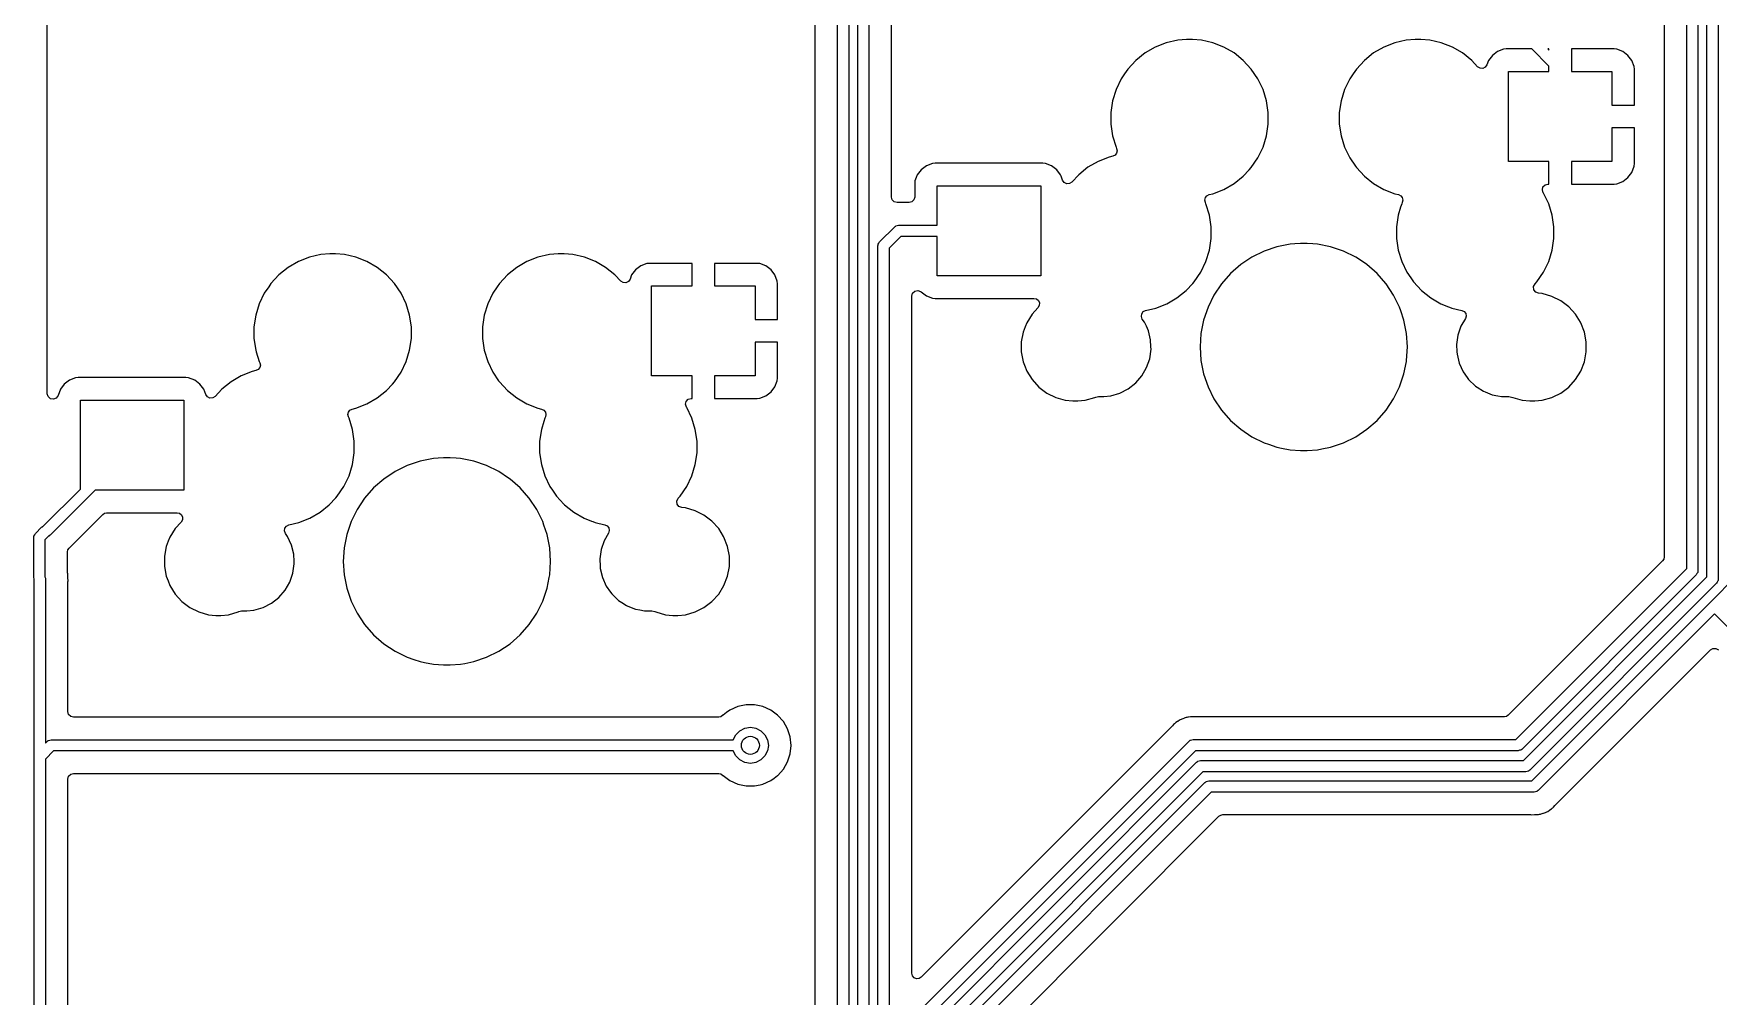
# Model space of a CAD drawing. Extents: x 144.2 to 239.5, y -132.7 to -33.4.
# Drawn here: x 163.65 to 201.1, y -95.49 to -74.11 of the extents above; entities that cross this region are included whole.
import ezdxf

# ---------------------------------------------------------------- set-up
doc = ezdxf.new("R2010")
doc.units = 0
doc.layers.add('BLACK', color=7, linetype='CONTINUOUS')

msp = doc.modelspace()

# ---------------------------------------------------------------- linework, layer by layer
at = {"layer": 'BLACK', "linetype": 'CONTINUOUS'}
for p, q in [((181.014, -46.8118), (181.014, -97.8895)), ((181.515, -98.1482), (181.515, -46.8)), ((181.765, -47.005), (181.765, -98.2)), ((199.894, -51.7818), (199.894, -85.7295)), ((200.395, -85.9882), (200.395, -51.77)), ((200.645, -52.0718), (200.645, -86.04)), ((181.965, -98.3346), (181.965, -64.59)), ((182.215, -64.8918), (182.215, -98.3864)), ((182.715, -77.7365), (182.715, -65.8795)), ((200.845, -86.1746), (200.845, -70.6)), ((201.095, -70.685), (201.095, -86.2264)), ((163.945, -82.1037), (163.945, -71.8695)), ((188.58, -74.4044), (188.353, -74.5356)), ((188.825, -74.3086), (188.58, -74.4044)), ((189.08, -74.2502), (188.825, -74.3086)), ((189.277, -74.2355), (189.08, -74.2502)), ((189.407, -74.2355), (189.277, -74.2355)), ((189.277, -74.2355), (189.277, -74.2355)), ((189.604, -74.2502), (189.407, -74.2355)), ((189.407, -74.2355), (189.407, -74.2355)), ((189.859, -74.3086), (189.604, -74.2502)), ((190.104, -74.4044), (189.859, -74.3086)), ((190.331, -74.5356), (190.104, -74.4044)), ((193.66, -74.4044), (193.433, -74.5356)), ((193.905, -74.3086), (193.66, -74.4044)), ((194.16, -74.2502), (193.905, -74.3086)), ((194.357, -74.2355), (194.16, -74.2502)), ((194.487, -74.2355), (194.357, -74.2355)), ((194.357, -74.2355), (194.357, -74.2355)), ((194.684, -74.2502), (194.487, -74.2355)), ((194.487, -74.2355), (194.487, -74.2355)), ((194.939, -74.3086), (194.684, -74.2502)), ((195.184, -74.4044), (194.939, -74.3086)), ((195.411, -74.5356), (195.184, -74.4044)), ((196.19, -74.5026), (196.075, -74.5888)), ((196.325, -74.4524), (196.19, -74.5026)), ((196.384, -74.446), (196.325, -74.4524)), ((196.951, -74.446), (196.384, -74.446)), ((197.332, -74.8268), (196.951, -74.446)), ((197.332, -74.446), (197.305, -74.446)), ((197.305, -74.446), (197.332, -74.4732)), ((197.332, -74.4732), (197.332, -74.446)), ((198.78, -74.446), (197.832, -74.446)), ((197.832, -74.446), (197.832, -74.946)), ((198.839, -74.4524), (198.78, -74.446)), ((198.974, -74.5026), (198.839, -74.4524)), ((199.089, -74.5888), (198.974, -74.5026)), ((187.97, -74.8915), (187.897, -74.9978)), ((188.148, -74.6992), (187.97, -74.8915)), ((188.353, -74.5356), (188.148, -74.6992)), ((190.536, -74.6992), (190.331, -74.5356)), ((190.331, -74.5356), (190.331, -74.5356)), ((190.714, -74.8915), (190.536, -74.6992)), ((190.536, -74.6992), (190.536, -74.6992)), ((190.536, -74.6992), (190.536, -74.6992)), ((190.862, -75.1083), (190.714, -74.8915)), ((190.714, -74.8915), (190.714, -74.8915)), ((190.714, -74.8915), (190.714, -74.8915)), ((193.05, -74.8915), (192.977, -74.9978)), ((193.228, -74.6992), (193.05, -74.8915)), ((193.433, -74.5356), (193.228, -74.6992)), ((195.616, -74.6992), (195.411, -74.5356)), ((195.411, -74.5356), (195.411, -74.5356)), ((195.746, -74.8396), (195.616, -74.6992)), ((195.616, -74.6992), (195.616, -74.6992)), ((195.616, -74.6992), (195.616, -74.6992)), ((195.799, -74.8732), (195.746, -74.8396)), ((195.861, -74.8769), (195.799, -74.8732)), ((195.917, -74.8497), (195.861, -74.8769)), ((195.953, -74.7986), (195.917, -74.8497)), ((195.989, -74.7039), (195.953, -74.7986)), ((196.075, -74.5888), (195.989, -74.7039)), ((197.332, -74.946), (197.332, -74.8268)), ((199.175, -74.7039), (199.089, -74.5888)), ((199.226, -74.8386), (199.175, -74.7039)), ((199.232, -74.8982), (199.226, -74.8386)), ((199.232, -75.696), (199.232, -74.8982)), ((187.822, -75.1083), (187.708, -75.3447)), ((187.897, -74.9978), (187.822, -75.1083)), ((190.976, -75.3447), (190.862, -75.1083)), ((192.902, -75.1083), (192.788, -75.3447)), ((192.977, -74.9978), (192.902, -75.1083)), ((196.432, -76.946), (196.432, -74.946)), ((196.432, -74.946), (197.332, -74.946)), ((197.832, -74.946), (198.732, -74.946)), ((198.732, -74.946), (198.732, -75.696)), ((187.631, -75.5954), (187.591, -75.8548)), ((187.708, -75.3447), (187.631, -75.5954)), ((191.053, -75.5954), (190.976, -75.3447)), ((191.093, -75.8548), (191.053, -75.5954)), ((192.711, -75.5954), (192.671, -75.8548)), ((192.788, -75.3447), (192.711, -75.5954)), ((187.591, -75.8548), (187.591, -76.1172)), ((191.093, -76.1172), (191.093, -75.8548)), ((192.671, -75.8548), (192.671, -76.1172)), ((198.732, -75.696), (199.232, -75.696)), ((187.591, -76.1172), (187.631, -76.3766)), ((187.631, -76.3766), (187.708, -76.6273)), ((190.976, -76.6273), (191.053, -76.3766)), ((191.053, -76.3766), (191.093, -76.1172)), ((192.671, -76.1172), (192.711, -76.3766)), ((192.711, -76.3766), (192.788, -76.6273)), ((199.232, -76.196), (198.732, -76.196)), ((198.732, -76.196), (198.732, -76.946)), ((199.232, -76.9938), (199.232, -76.196)), ((187.721, -76.7626), (187.687, -76.8058)), ((187.708, -76.6273), (187.708, -76.6273)), ((187.708, -76.6273), (187.721, -76.655)), ((187.721, -76.655), (187.734, -76.7088)), ((187.734, -76.7088), (187.721, -76.7626)), ((190.862, -76.8637), (190.976, -76.6273)), ((192.788, -76.6273), (192.902, -76.8637)), ((183.374, -77.1285), (183.288, -77.2437)), ((183.49, -77.0422), (183.374, -77.1285)), ((183.625, -76.9919), (183.49, -77.0422)), ((183.684, -76.9855), (183.625, -76.9919)), ((186.08, -76.9855), (183.684, -76.9855)), ((186.139, -76.9919), (186.08, -76.9855)), ((186.08, -76.9855), (186.08, -76.9855)), ((186.274, -77.0422), (186.139, -76.9919)), ((186.39, -77.1285), (186.274, -77.0422)), ((186.476, -77.2437), (186.39, -77.1285)), ((187.083, -77.0756), (186.878, -77.2392)), ((187.31, -76.9444), (187.083, -77.0756)), ((187.555, -76.8486), (187.31, -76.9444)), ((187.637, -76.8297), (187.555, -76.8486)), ((187.687, -76.8058), (187.637, -76.8297)), ((190.536, -77.2728), (190.67, -77.1285)), ((190.67, -77.1285), (190.714, -77.0805)), ((190.714, -77.0805), (190.862, -76.8637)), ((190.714, -77.0805), (190.714, -77.0805)), ((190.714, -77.0805), (190.714, -77.0805)), ((192.902, -76.8637), (193.031, -77.0534)), ((193.031, -77.0534), (193.05, -77.0805)), ((193.05, -77.0805), (193.228, -77.2728)), ((197.332, -76.946), (196.432, -76.946)), ((197.332, -77.446), (197.332, -76.946)), ((198.732, -76.946), (197.832, -76.946)), ((197.832, -76.946), (197.832, -77.446)), ((199.175, -77.1881), (199.226, -77.0534)), ((199.226, -77.0534), (199.232, -76.9938)), ((183.232, -77.4364), (183.231, -77.4381)), ((183.231, -77.4381), (183.231, -77.7365)), ((183.238, -77.3785), (183.232, -77.4364)), ((183.266, -77.3032), (183.238, -77.3785)), ((183.288, -77.2437), (183.266, -77.3032)), ((183.732, -78.361), (183.732, -77.486)), ((183.732, -77.486), (186.032, -77.486)), ((186.032, -77.486), (186.032, -79.486)), ((186.487, -77.2728), (186.476, -77.2437)), ((186.52, -77.3612), (186.487, -77.2728)), ((186.556, -77.4124), (186.52, -77.3612)), ((186.612, -77.4395), (186.556, -77.4124)), ((186.674, -77.4359), (186.612, -77.4395)), ((186.727, -77.4022), (186.674, -77.4359)), ((186.878, -77.2392), (186.727, -77.4022)), ((190.104, -77.5676), (190.331, -77.4364)), ((190.331, -77.4364), (190.536, -77.2728)), ((193.228, -77.2728), (193.228, -77.2728)), ((193.228, -77.2728), (193.433, -77.4364)), ((193.433, -77.4364), (193.66, -77.5676)), ((197.185, -77.577), (197.199, -77.5121)), ((197.199, -77.5121), (197.245, -77.4638)), ((197.245, -77.4638), (197.309, -77.446)), ((197.309, -77.446), (197.332, -77.446)), ((197.832, -77.446), (198.78, -77.446)), ((198.78, -77.446), (198.839, -77.4396)), ((198.839, -77.4396), (198.974, -77.3894)), ((198.974, -77.3894), (199.089, -77.3032)), ((199.089, -77.3032), (199.175, -77.1881)), ((182.732, -77.7985), (182.715, -77.7365)), ((182.778, -77.8439), (182.732, -77.7985)), ((182.839, -77.8605), (182.778, -77.8439)), ((182.862, -77.8605), (182.839, -77.8605)), ((182.866, -77.8604), (182.862, -77.8605)), ((182.936, -77.8582), (182.866, -77.8604)), ((182.957, -77.8605), (182.936, -77.8582)), ((183.107, -77.8605), (182.957, -77.8605)), ((183.169, -77.8439), (183.107, -77.8605)), ((183.215, -77.7985), (183.169, -77.8439)), ((183.231, -77.7365), (183.215, -77.7985)), ((189.68, -77.8032), (189.693, -77.7494)), ((189.693, -77.857), (189.68, -77.8032)), ((189.693, -77.7494), (189.727, -77.7062)), ((189.706, -77.8847), (189.693, -77.857)), ((189.783, -78.1354), (189.706, -77.8847)), ((189.727, -77.7062), (189.777, -77.6823)), ((189.777, -77.6823), (189.859, -77.6634)), ((189.859, -77.6634), (190.104, -77.5676)), ((193.66, -77.5676), (193.905, -77.6634)), ((193.905, -77.6634), (193.987, -77.6823)), ((193.987, -77.6823), (194.037, -77.7062)), ((194.058, -77.8847), (194.035, -77.9588)), ((194.037, -77.7062), (194.071, -77.7494)), ((194.071, -77.857), (194.058, -77.8847)), ((194.071, -77.7494), (194.084, -77.8032)), ((194.084, -77.8032), (194.071, -77.857)), ((197.206, -77.6399), (197.185, -77.577)), ((197.212, -77.6483), (197.206, -77.6399)), ((197.326, -77.8847), (197.212, -77.6483)), ((197.403, -78.1354), (197.326, -77.8847)), ((189.822, -78.3948), (189.783, -78.1354)), ((193.981, -78.1354), (193.941, -78.3948)), ((194.035, -77.9588), (193.981, -78.1354)), ((197.442, -78.3948), (197.403, -78.1354)), ((182.452, -78.7316), (182.786, -78.3976)), ((182.926, -78.611), (182.665, -78.8718)), ((182.786, -78.3976), (182.803, -78.3842)), ((182.803, -78.3842), (182.806, -78.3808)), ((182.806, -78.3808), (182.809, -78.3801)), ((182.809, -78.3801), (182.814, -78.3763)), ((182.814, -78.3763), (182.844, -78.3697)), ((182.844, -78.3697), (182.874, -78.361)), ((182.874, -78.361), (183.732, -78.361)), ((183.732, -78.611), (182.926, -78.611)), ((183.732, -79.486), (183.732, -78.611)), ((189.822, -78.6572), (189.822, -78.3948)), ((193.941, -78.3948), (193.941, -78.6572)), ((197.442, -78.6572), (197.442, -78.3948)), ((170.03, -79.0127), (169.775, -79.0711)), ((170.227, -78.998), (170.03, -79.0127)), ((170.357, -78.998), (170.227, -78.998)), ((170.227, -78.998), (170.227, -78.998)), ((170.554, -79.0127), (170.357, -78.998)), ((170.357, -78.998), (170.357, -78.998)), ((170.809, -79.0711), (170.554, -79.0127)), ((175.11, -79.0127), (174.855, -79.0711)), ((175.307, -78.998), (175.11, -79.0127)), ((175.437, -78.998), (175.307, -78.998)), ((175.307, -78.998), (175.307, -78.998)), ((175.634, -79.0127), (175.437, -78.998)), ((175.437, -78.998), (175.437, -78.998)), ((175.889, -79.0711), (175.634, -79.0127)), ((182.415, -78.82), (182.418, -78.7979)), ((182.415, -98.521), (182.415, -78.82)), ((182.418, -78.7934), (182.419, -78.791)), ((182.418, -78.7979), (182.418, -78.7934)), ((182.419, -78.791), (182.42, -78.7848)), ((182.42, -78.7848), (182.437, -78.7588)), ((182.437, -78.7588), (182.452, -78.7316)), ((182.665, -78.8718), (182.665, -98.5728)), ((189.706, -79.1673), (189.783, -78.9166)), ((189.783, -78.9166), (189.822, -78.6572)), ((191, -78.9361), (190.729, -79.0694)), ((191.285, -78.8391), (191, -78.9361)), ((191.581, -78.7803), (191.285, -78.8391)), ((191.686, -78.7734), (191.581, -78.7803)), ((191.807, -78.7655), (191.686, -78.7734)), ((191.957, -78.7655), (191.807, -78.7655)), ((192.086, -78.7739), (191.957, -78.7655)), ((192.183, -78.7803), (192.086, -78.7739)), ((192.479, -78.8391), (192.183, -78.7803)), ((192.764, -78.9361), (192.479, -78.8391)), ((193.035, -79.0694), (192.764, -78.9361)), ((193.941, -78.6572), (193.981, -78.9166)), ((193.981, -78.9166), (194.058, -79.1673)), ((197.326, -79.1673), (197.403, -78.9166)), ((197.403, -78.9166), (197.442, -78.6572)), ((169.303, -79.2981), (169.098, -79.4617)), ((169.53, -79.1669), (169.303, -79.2981)), ((169.775, -79.0711), (169.53, -79.1669)), ((171.054, -79.1669), (170.809, -79.0711)), ((171.054, -79.1673), (171.054, -79.1669)), ((171.054, -79.1669), (171.054, -79.1669)), ((171.054, -79.1669), (171.054, -79.1669)), ((171.281, -79.2981), (171.054, -79.1673)), ((171.486, -79.4617), (171.281, -79.2981)), ((171.281, -79.2981), (171.281, -79.2981)), ((174.383, -79.2981), (174.178, -79.4617)), ((174.61, -79.1669), (174.383, -79.2981)), ((174.855, -79.0711), (174.61, -79.1669)), ((176.134, -79.1669), (175.889, -79.0711)), ((176.134, -79.1673), (176.134, -79.1669)), ((176.134, -79.1669), (176.134, -79.1669)), ((176.134, -79.1669), (176.134, -79.1669)), ((176.361, -79.2981), (176.134, -79.1673)), ((176.566, -79.4617), (176.361, -79.2981)), ((176.361, -79.2981), (176.361, -79.2981)), ((177.025, -79.3513), (176.939, -79.4664)), ((177.14, -79.2651), (177.025, -79.3513)), ((177.275, -79.2149), (177.14, -79.2651)), ((177.334, -79.2085), (177.275, -79.2149)), ((178.282, -79.2085), (177.334, -79.2085)), ((178.282, -79.7085), (178.282, -79.2085)), ((179.73, -79.2085), (178.782, -79.2085)), ((178.782, -79.2085), (178.782, -79.7085)), ((179.789, -79.2149), (179.73, -79.2085)), ((179.924, -79.2651), (179.789, -79.2149)), ((180.039, -79.3513), (179.924, -79.2651)), ((180.125, -79.4664), (180.039, -79.3513)), ((189.592, -79.4037), (189.706, -79.1673)), ((190.479, -79.237), (190.252, -79.4358)), ((190.729, -79.0694), (190.479, -79.237)), ((193.252, -79.2149), (193.035, -79.0694)), ((193.285, -79.237), (193.252, -79.2149)), ((193.512, -79.4358), (193.285, -79.237)), ((194.058, -79.1673), (194.172, -79.4037)), ((197.212, -79.4037), (197.326, -79.1673)), ((168.869, -79.7283), (168.772, -79.8708)), ((168.92, -79.654), (168.869, -79.7283)), ((169.098, -79.4617), (168.92, -79.654)), ((171.664, -79.654), (171.486, -79.4617)), ((171.486, -79.4617), (171.486, -79.4617)), ((171.486, -79.4617), (171.486, -79.4617)), ((171.812, -79.8708), (171.664, -79.654)), ((171.664, -79.654), (171.664, -79.654)), ((171.664, -79.654), (171.664, -79.654)), ((173.949, -79.7283), (173.852, -79.8708)), ((174, -79.654), (173.949, -79.7283)), ((174.178, -79.4617), (174, -79.654)), ((176.696, -79.6021), (176.566, -79.4617)), ((176.566, -79.4617), (176.566, -79.4617)), ((176.566, -79.4617), (176.566, -79.4617)), ((176.749, -79.6357), (176.696, -79.6021)), ((176.811, -79.6394), (176.749, -79.6357)), ((176.867, -79.6122), (176.811, -79.6394)), ((176.903, -79.5611), (176.867, -79.6122)), ((176.939, -79.4664), (176.903, -79.5611)), ((177.382, -81.7085), (177.382, -79.7085)), ((177.382, -79.7085), (178.282, -79.7085)), ((178.782, -79.7085), (179.682, -79.7085)), ((179.682, -79.7085), (179.682, -80.4585)), ((180.176, -79.6011), (180.125, -79.4664)), ((180.182, -79.6607), (180.176, -79.6011)), ((180.182, -80.4585), (180.182, -79.6607)), ((186.032, -79.486), (183.732, -79.486)), ((189.266, -79.8128), (189.413, -79.654)), ((189.413, -79.654), (189.444, -79.6205)), ((189.444, -79.6205), (189.592, -79.4037)), ((189.444, -79.6205), (189.444, -79.6205)), ((189.444, -79.6205), (189.444, -79.6205)), ((190.053, -79.6625), (189.885, -79.9133)), ((190.252, -79.4358), (190.053, -79.6625)), ((193.704, -79.654), (193.512, -79.4358)), ((193.711, -79.6625), (193.704, -79.654)), ((193.879, -79.9133), (193.711, -79.6625)), ((194.172, -79.4037), (194.261, -79.5339)), ((194.261, -79.5339), (194.32, -79.6205)), ((194.32, -79.6205), (194.498, -79.8128)), ((196.992, -79.7263), (197.023, -79.6655)), ((196.998, -79.7942), (196.992, -79.7263)), ((197.023, -79.6655), (197.064, -79.6205)), ((197.064, -79.6205), (197.212, -79.4037)), ((168.658, -80.1072), (168.581, -80.3579)), ((168.772, -79.8708), (168.658, -80.1072)), ((171.926, -80.1072), (171.812, -79.8708)), ((172.003, -80.3579), (171.926, -80.1072)), ((173.738, -80.1072), (173.661, -80.3579)), ((173.852, -79.8708), (173.738, -80.1072)), ((183.165, -79.9348), (183.184, -79.8697)), ((183.165, -94.9805), (183.165, -79.9348)), ((183.184, -79.8697), (183.234, -79.824)), ((183.234, -79.824), (183.301, -79.8113)), ((183.301, -79.8113), (183.364, -79.8356)), ((183.364, -79.8356), (183.374, -79.8435)), ((183.374, -79.8435), (183.49, -79.9298)), ((183.49, -79.9298), (183.625, -79.9801)), ((183.625, -79.9801), (183.684, -79.9865)), ((183.684, -79.9865), (185.881, -79.9865)), ((185.881, -79.9865), (185.936, -79.9995)), ((185.936, -79.9995), (185.98, -80.0358)), ((186, -80.1444), (185.972, -80.194)), ((185.98, -80.0358), (186.003, -80.0877)), ((186.003, -80.0877), (186, -80.1444)), ((188.589, -80.2034), (188.834, -80.1076)), ((188.834, -80.1076), (189.061, -79.9764)), ((189.061, -79.9764), (189.266, -79.8128)), ((189.885, -79.9133), (189.752, -80.1837)), ((194.012, -80.1837), (193.879, -79.9133)), ((194.498, -79.8128), (194.498, -79.8128)), ((194.498, -79.8128), (194.703, -79.9764)), ((194.703, -79.9764), (194.93, -80.1076)), ((194.93, -80.1076), (195.099, -80.1736)), ((197.039, -79.8487), (196.998, -79.7942)), ((197.102, -79.8733), (197.039, -79.8487)), ((197.184, -79.8809), (197.102, -79.8733)), ((197.398, -79.9418), (197.184, -79.8809)), ((197.597, -80.0409), (197.398, -79.9418)), ((197.774, -80.175), (197.597, -80.0409)), ((168.581, -80.3579), (168.541, -80.6173)), ((172.042, -80.6173), (172.003, -80.3579)), ((173.661, -80.3579), (173.621, -80.6173)), ((179.682, -80.4585), (180.182, -80.4585)), ((185.84, -80.3394), (185.723, -80.5286)), ((185.972, -80.194), (185.84, -80.3394)), ((188.27, -80.3911), (188.278, -80.3312)), ((188.292, -80.4473), (188.27, -80.3911)), ((188.278, -80.3312), (188.312, -80.2818)), ((188.339, -80.5132), (188.292, -80.4473)), ((188.312, -80.2818), (188.366, -80.2545)), ((188.339, -80.5133), (188.339, -80.5132)), ((188.339, -80.5132), (188.339, -80.5132)), ((188.382, -80.6068), (188.339, -80.5133)), ((188.366, -80.2545), (188.589, -80.2034)), ((189.655, -80.4693), (189.596, -80.7651)), ((189.752, -80.1837), (189.655, -80.4693)), ((194.038, -80.2618), (194.012, -80.1837)), ((194.109, -80.4693), (194.038, -80.2618)), ((194.168, -80.7651), (194.109, -80.4693)), ((195.099, -80.1736), (195.124, -80.1837)), ((195.124, -80.1837), (195.175, -80.2034)), ((195.175, -80.2034), (195.395, -80.2537)), ((195.475, -80.4366), (195.376, -80.6068)), ((195.395, -80.2537), (195.446, -80.2791)), ((195.446, -80.2791), (195.481, -80.325)), ((195.491, -80.3815), (195.475, -80.4366)), ((195.481, -80.325), (195.491, -80.3815)), ((197.924, -80.3394), (197.774, -80.175)), ((198.032, -80.5133), (197.924, -80.3394)), ((198.041, -80.5286), (198.032, -80.5133)), ((168.541, -80.6173), (168.541, -80.8797)), ((168.541, -80.8797), (168.581, -81.1391)), ((172.003, -81.1391), (172.042, -80.8797)), ((172.042, -80.8797), (172.042, -80.6173)), ((173.621, -80.6173), (173.621, -80.8797)), ((173.621, -80.8797), (173.661, -81.1391)), ((185.642, -80.7361), (185.601, -80.9548)), ((185.688, -80.6173), (185.642, -80.7361)), ((185.723, -80.5286), (185.688, -80.6173)), ((188.427, -80.7044), (188.382, -80.6068)), ((188.476, -80.9087), (188.427, -80.7044)), ((189.596, -80.7651), (189.577, -81.066)), ((194.187, -81.066), (194.168, -80.7651)), ((195.308, -80.8054), (195.286, -80.9585)), ((195.376, -80.6068), (195.308, -80.8054)), ((198.122, -80.7361), (198.041, -80.5286)), ((198.162, -80.9548), (198.122, -80.7361)), ((168.581, -81.1391), (168.592, -81.1772)), ((168.592, -81.1772), (168.658, -81.3898)), ((171.926, -81.3898), (172.003, -81.1391)), ((173.661, -81.1391), (173.738, -81.3898)), ((180.182, -80.9585), (179.682, -80.9585)), ((179.682, -80.9585), (179.682, -81.7085)), ((180.182, -81.7563), (180.182, -80.9585)), ((185.601, -80.9548), (185.601, -81.1772)), ((185.601, -81.1772), (185.642, -81.3959)), ((188.456, -81.3266), (188.486, -81.1186)), ((188.484, -81.066), (188.476, -80.9087)), ((188.486, -81.1186), (188.484, -81.066)), ((189.577, -81.066), (189.596, -81.3669)), ((194.168, -81.3669), (194.187, -81.066)), ((195.286, -80.9585), (195.278, -81.0134)), ((195.278, -81.0134), (195.286, -81.1772)), ((195.286, -81.1772), (195.288, -81.2233)), ((195.288, -81.2233), (195.337, -81.4276)), ((198.122, -81.3959), (198.162, -81.1772)), ((198.162, -81.1772), (198.162, -80.9548)), ((168.505, -81.6111), (168.26, -81.7069)), ((168.587, -81.5922), (168.505, -81.6111)), ((168.637, -81.5683), (168.587, -81.5922)), ((168.671, -81.5251), (168.637, -81.5683)), ((168.658, -81.3898), (168.671, -81.4175)), ((168.671, -81.4175), (168.684, -81.4713)), ((168.684, -81.4713), (168.671, -81.5251)), ((171.664, -81.843), (171.812, -81.6262)), ((171.812, -81.6262), (171.926, -81.3898)), ((173.738, -81.3898), (173.852, -81.6262)), ((173.852, -81.6262), (173.981, -81.8159)), ((185.642, -81.3959), (185.672, -81.4713)), ((185.672, -81.4713), (185.723, -81.6034)), ((185.723, -81.6034), (185.84, -81.7926)), ((188.283, -81.7073), (188.388, -81.5252)), ((188.388, -81.5252), (188.456, -81.3266)), ((189.596, -81.3669), (189.655, -81.6627)), ((194.109, -81.6627), (194.163, -81.3898)), ((194.163, -81.3898), (194.168, -81.3669)), ((194.168, -81.3669), (194.168, -81.3669)), ((194.168, -81.3669), (194.168, -81.3669)), ((195.337, -81.4276), (195.425, -81.6188)), ((195.425, -81.6188), (195.517, -81.748)), ((197.924, -81.7926), (198.041, -81.6034)), ((198.041, -81.6034), (198.122, -81.3959)), ((164.238, -82.0062), (164.186, -82.147)), ((164.324, -81.891), (164.238, -82.0062)), ((164.44, -81.8047), (164.324, -81.891)), ((164.575, -81.7544), (164.44, -81.8047)), ((164.634, -81.748), (164.575, -81.7544)), ((167.03, -81.748), (164.634, -81.748)), ((167.089, -81.7544), (167.03, -81.748)), ((167.03, -81.748), (167.03, -81.748)), ((167.224, -81.8047), (167.089, -81.7544)), ((167.34, -81.891), (167.224, -81.8047)), ((167.426, -82.0062), (167.34, -81.891)), ((167.47, -82.1237), (167.426, -82.0062)), ((167.828, -82.0017), (167.677, -82.1647)), ((168.033, -81.8381), (167.828, -82.0017)), ((168.26, -81.7069), (168.033, -81.8381)), ((171.486, -82.0353), (171.62, -81.891)), ((171.62, -81.891), (171.664, -81.843)), ((171.664, -81.843), (171.664, -81.843)), ((171.664, -81.843), (171.664, -81.843)), ((173.981, -81.8159), (174, -81.843)), ((174, -81.843), (174.178, -82.0353)), ((178.282, -81.7085), (177.382, -81.7085)), ((178.282, -82.2085), (178.282, -81.7085)), ((179.682, -81.7085), (178.782, -81.7085)), ((178.782, -81.7085), (178.782, -82.2085)), ((180.039, -82.0657), (180.125, -81.9506)), ((180.125, -81.9506), (180.176, -81.8159)), ((180.176, -81.8159), (180.182, -81.7563)), ((185.84, -81.7926), (185.99, -81.957)), ((185.99, -81.957), (186.167, -82.0911)), ((187.793, -82.0923), (187.98, -81.996)), ((187.98, -81.996), (188.145, -81.8661)), ((188.145, -81.8661), (188.283, -81.7073)), ((189.655, -81.6627), (189.752, -81.9483)), ((189.752, -81.9483), (189.885, -82.2187)), ((193.879, -82.2187), (194.012, -81.9483)), ((194.012, -81.9483), (194.109, -81.6627)), ((195.517, -81.748), (195.547, -81.79)), ((195.547, -81.79), (195.699, -81.935)), ((195.699, -81.935), (195.733, -81.957)), ((195.733, -81.957), (195.875, -82.0486)), ((197.597, -82.0911), (197.774, -81.957)), ((197.774, -81.957), (197.924, -81.7926)), ((163.964, -82.1692), (163.945, -82.1037)), ((164.015, -82.2149), (163.964, -82.1692)), ((164.082, -82.227), (164.015, -82.2149)), ((164.145, -82.2018), (164.082, -82.227)), ((164.186, -82.147), (164.145, -82.2018)), ((164.682, -84.2217), (164.682, -82.2485)), ((164.682, -82.2485), (166.982, -82.2485)), ((166.982, -82.2485), (166.982, -84.2485)), ((167.506, -82.1749), (167.47, -82.1237)), ((167.562, -82.202), (167.506, -82.1749)), ((167.624, -82.1984), (167.562, -82.202)), ((167.677, -82.1647), (167.624, -82.1984)), ((170.809, -82.4259), (171.054, -82.3301)), ((171.054, -82.3301), (171.281, -82.1989)), ((171.281, -82.1989), (171.486, -82.0353)), ((174.178, -82.0353), (174.178, -82.0353)), ((174.178, -82.0353), (174.383, -82.1989)), ((174.383, -82.1989), (174.61, -82.3301)), ((174.61, -82.3301), (174.855, -82.4259)), ((178.135, -82.3395), (178.149, -82.2746)), ((178.156, -82.4024), (178.135, -82.3395)), ((178.149, -82.2746), (178.195, -82.2263)), ((178.195, -82.2263), (178.259, -82.2085)), ((178.259, -82.2085), (178.282, -82.2085)), ((178.782, -82.2085), (179.73, -82.2085)), ((179.73, -82.2085), (179.789, -82.2021)), ((179.789, -82.2021), (179.924, -82.1519)), ((179.924, -82.1519), (180.039, -82.0657)), ((186.167, -82.0911), (186.366, -82.1902)), ((186.366, -82.1902), (186.58, -82.2511)), ((186.58, -82.2511), (186.746, -82.2665)), ((186.746, -82.2665), (186.746, -82.2665)), ((186.746, -82.2665), (186.858, -82.2665)), ((186.858, -82.2665), (187.024, -82.2511)), ((186.858, -82.2665), (186.858, -82.2665)), ((187.024, -82.2511), (187.238, -82.1902)), ((187.238, -82.1902), (187.259, -82.1795)), ((187.259, -82.1795), (187.314, -82.1665)), ((187.314, -82.1665), (187.434, -82.1665)), ((187.434, -82.1665), (187.591, -82.1515)), ((187.434, -82.1665), (187.434, -82.1665)), ((187.591, -82.1515), (187.793, -82.0923)), ((189.885, -82.2187), (190.052, -82.4687)), ((193.711, -82.4695), (193.879, -82.2187)), ((195.875, -82.0486), (195.915, -82.0643)), ((195.915, -82.0643), (196.071, -82.1267)), ((196.071, -82.1267), (196.199, -82.1515)), ((196.199, -82.1515), (196.277, -82.1665)), ((196.277, -82.1665), (196.277, -82.1665)), ((196.277, -82.1665), (196.434, -82.1665)), ((196.434, -82.1665), (196.436, -82.1663)), ((196.434, -82.1665), (196.434, -82.1665)), ((196.436, -82.1663), (196.437, -82.1665)), ((196.437, -82.1665), (196.44, -82.1665)), ((196.44, -82.1665), (196.44, -82.1671)), ((196.44, -82.1671), (196.503, -82.1788)), ((196.503, -82.1788), (196.526, -82.1902)), ((196.526, -82.1902), (196.74, -82.2511)), ((196.74, -82.2511), (196.906, -82.2665)), ((196.906, -82.2665), (196.906, -82.2665)), ((196.906, -82.2665), (197.018, -82.2665)), ((197.018, -82.2665), (197.184, -82.2511)), ((197.018, -82.2665), (197.018, -82.2665)), ((197.184, -82.2511), (197.398, -82.1902)), ((197.398, -82.1902), (197.428, -82.1749)), ((197.428, -82.1749), (197.597, -82.0911)), ((170.63, -82.5657), (170.643, -82.5119)), ((170.643, -82.6195), (170.63, -82.5657)), ((170.643, -82.5119), (170.677, -82.4687)), ((170.656, -82.6472), (170.643, -82.6195)), ((170.733, -82.8979), (170.656, -82.6472)), ((170.677, -82.4687), (170.727, -82.4448)), ((170.727, -82.4448), (170.809, -82.4259)), ((174.855, -82.4259), (174.937, -82.4448)), ((174.985, -82.72), (174.931, -82.8979)), ((174.937, -82.4448), (174.987, -82.4687)), ((175.008, -82.6472), (174.985, -82.72)), ((174.987, -82.4687), (175.021, -82.5119)), ((175.021, -82.6195), (175.008, -82.6472)), ((175.021, -82.5119), (175.034, -82.5657)), ((175.034, -82.5657), (175.021, -82.6195)), ((178.162, -82.4108), (178.156, -82.4024)), ((178.276, -82.6472), (178.162, -82.4108)), ((178.353, -82.8979), (178.276, -82.6472)), ((190.052, -82.4687), (190.053, -82.4695)), ((190.053, -82.4695), (190.252, -82.6962)), ((190.252, -82.6962), (190.479, -82.895)), ((193.285, -82.895), (193.512, -82.6962)), ((193.512, -82.6962), (193.711, -82.4695)), ((170.772, -83.1573), (170.733, -82.8979)), ((174.931, -82.8979), (174.891, -83.1573)), ((178.392, -83.1573), (178.353, -82.8979)), ((190.479, -82.895), (190.729, -83.0626)), ((190.729, -83.0626), (191, -83.1959)), ((192.764, -83.1959), (193.035, -83.0626)), ((193.035, -83.0626), (193.285, -82.895)), ((170.733, -83.6791), (170.772, -83.4197)), ((170.772, -83.4197), (170.772, -83.1573)), ((174.891, -83.1573), (174.891, -83.4197)), ((174.891, -83.4197), (174.931, -83.6791)), ((178.353, -83.6791), (178.392, -83.4197)), ((178.392, -83.4197), (178.392, -83.1573)), ((191, -83.1959), (191.096, -83.2285)), ((191.096, -83.2285), (191.285, -83.2929)), ((191.285, -83.2929), (191.385, -83.3127)), ((191.385, -83.3127), (191.581, -83.3517)), ((191.581, -83.3517), (191.581, -83.3517)), ((191.581, -83.3517), (191.581, -83.3517)), ((191.581, -83.3517), (191.807, -83.3665)), ((191.807, -83.3665), (191.957, -83.3665)), ((191.957, -83.3665), (192.183, -83.3517)), ((191.957, -83.3665), (191.957, -83.3665)), ((192.183, -83.3517), (192.28, -83.3325)), ((192.183, -83.3517), (192.183, -83.3517)), ((192.183, -83.3517), (192.183, -83.3517)), ((192.28, -83.3325), (192.479, -83.2929)), ((192.479, -83.2929), (192.764, -83.1959)), ((170.656, -83.9298), (170.733, -83.6791)), ((171.679, -83.8319), (171.429, -83.9995)), ((171.95, -83.6986), (171.679, -83.8319)), ((172.235, -83.6016), (171.95, -83.6986)), ((172.531, -83.5428), (172.235, -83.6016)), ((172.636, -83.5359), (172.531, -83.5428)), ((172.757, -83.528), (172.636, -83.5359)), ((172.907, -83.528), (172.757, -83.528)), ((173.036, -83.5364), (172.907, -83.528)), ((173.133, -83.5428), (173.036, -83.5364)), ((173.429, -83.6016), (173.133, -83.5428)), ((173.714, -83.6986), (173.429, -83.6016)), ((173.985, -83.8319), (173.714, -83.6986)), ((174.202, -83.9774), (173.985, -83.8319)), ((174.931, -83.6791), (175.008, -83.9298)), ((178.276, -83.9298), (178.353, -83.6791)), ((163.854, -85.0501), (164.682, -84.2217)), ((165.009, -84.2485), (164.008, -85.2489)), ((166.982, -84.2485), (165.009, -84.2485)), ((170.394, -84.383), (170.542, -84.1662)), ((170.542, -84.1662), (170.656, -83.9298)), ((171.202, -84.1983), (171.003, -84.425)), ((171.429, -83.9995), (171.202, -84.1983)), ((174.235, -83.9995), (174.202, -83.9774)), ((174.462, -84.1983), (174.235, -83.9995)), ((174.654, -84.4165), (174.462, -84.1983)), ((175.008, -83.9298), (175.122, -84.1662)), ((175.122, -84.1662), (175.179, -84.2504)), ((175.179, -84.2504), (175.27, -84.383)), ((178.014, -84.383), (178.162, -84.1662)), ((178.162, -84.1662), (178.276, -83.9298)), ((170.011, -84.7389), (170.216, -84.5753)), ((170.216, -84.5753), (170.363, -84.4165)), ((170.363, -84.4165), (170.394, -84.383)), ((170.394, -84.383), (170.394, -84.383)), ((170.394, -84.383), (170.394, -84.383)), ((171.003, -84.425), (170.835, -84.6758)), ((174.661, -84.425), (174.654, -84.4165)), ((174.829, -84.6758), (174.661, -84.425)), ((175.27, -84.383), (175.434, -84.5598)), ((175.434, -84.5598), (175.448, -84.5753)), ((175.448, -84.5753), (175.653, -84.7389)), ((177.942, -84.4888), (177.973, -84.428)), ((177.948, -84.5567), (177.942, -84.4888)), ((177.989, -84.6112), (177.948, -84.5567)), ((177.973, -84.428), (178.014, -84.383)), ((178.052, -84.6358), (177.989, -84.6112)), ((178.134, -84.6434), (178.052, -84.6358)), ((164.432, -85.5333), (165.18, -84.7853)), ((165.18, -84.7853), (165.22, -84.7584)), ((165.22, -84.7584), (165.267, -84.749)), ((165.267, -84.749), (166.831, -84.749)), ((166.922, -84.9565), (166.79, -85.1019)), ((166.831, -84.749), (166.886, -84.762)), ((166.886, -84.762), (166.93, -84.7983)), ((166.95, -84.9069), (166.922, -84.9565)), ((166.93, -84.7983), (166.953, -84.8502)), ((166.953, -84.8502), (166.95, -84.9069)), ((169.316, -85.017), (169.539, -84.9659)), ((169.539, -84.9659), (169.784, -84.8701)), ((169.784, -84.8701), (170.011, -84.7389)), ((170.702, -84.9462), (170.605, -85.2318)), ((170.835, -84.6758), (170.702, -84.9462)), ((174.962, -84.9462), (174.829, -84.6758)), ((174.988, -85.0243), (174.962, -84.9462)), ((175.653, -84.7389), (175.88, -84.8701)), ((175.88, -84.8701), (176.049, -84.9361)), ((176.049, -84.9361), (176.074, -84.9462)), ((176.074, -84.9462), (176.125, -84.9659)), ((176.125, -84.9659), (176.345, -85.0162)), ((178.348, -84.7043), (178.134, -84.6434)), ((178.547, -84.8034), (178.348, -84.7043)), ((178.724, -84.9375), (178.547, -84.8034)), ((178.874, -85.1019), (178.724, -84.9375)), ((163.645, -85.301), (163.648, -85.2789)), ((163.645, -86.19), (163.645, -85.301)), ((163.648, -85.2744), (163.649, -85.272)), ((163.648, -85.2789), (163.648, -85.2744)), ((163.649, -85.272), (163.65, -85.2658)), ((163.65, -85.2658), (163.667, -85.2398)), ((163.667, -85.2398), (163.682, -85.2126)), ((163.682, -85.2126), (163.822, -85.0721)), ((163.822, -85.0721), (163.84, -85.0587)), ((163.84, -85.0587), (163.843, -85.0553)), ((163.843, -85.0553), (163.846, -85.0546)), ((163.846, -85.0546), (163.851, -85.0508)), ((163.851, -85.0508), (163.854, -85.0501)), ((163.977, -85.2709), (163.895, -85.3528)), ((163.895, -85.3528), (163.895, -86.1644)), ((163.98, -85.2702), (163.977, -85.2709)), ((163.985, -85.2664), (163.98, -85.2702)), ((163.988, -85.2657), (163.985, -85.2664)), ((163.991, -85.2623), (163.988, -85.2657)), ((164.008, -85.2489), (163.991, -85.2623)), ((166.638, -85.3798), (166.592, -85.4986)), ((166.673, -85.2911), (166.638, -85.3798)), ((166.79, -85.1019), (166.673, -85.2911)), ((169.22, -85.1536), (169.228, -85.0937)), ((169.242, -85.2098), (169.22, -85.1536)), ((169.228, -85.0937), (169.262, -85.0443)), ((169.289, -85.2757), (169.242, -85.2098)), ((169.262, -85.0443), (169.316, -85.017)), ((169.289, -85.2758), (169.289, -85.2757)), ((169.332, -85.3693), (169.289, -85.2758)), ((169.289, -85.2758), (169.289, -85.2758)), ((169.377, -85.4669), (169.332, -85.3693)), ((170.605, -85.2318), (170.546, -85.5276)), ((175.059, -85.2318), (174.988, -85.0243)), ((175.118, -85.5276), (175.059, -85.2318)), ((176.326, -85.3693), (176.258, -85.5679)), ((176.425, -85.1991), (176.326, -85.3693)), ((176.345, -85.0162), (176.396, -85.0416)), ((176.396, -85.0416), (176.431, -85.0875)), ((176.441, -85.144), (176.425, -85.1991)), ((176.431, -85.0875), (176.441, -85.144)), ((178.982, -85.2758), (178.874, -85.1019)), ((178.991, -85.2911), (178.982, -85.2758)), ((179.072, -85.4986), (178.991, -85.2911)), ((164.395, -85.621), (164.405, -85.5735)), ((164.395, -86.0589), (164.395, -85.621)), ((164.405, -85.5735), (164.432, -85.5333)), ((166.592, -85.4986), (166.552, -85.7173)), ((166.552, -85.7173), (166.552, -85.9397)), ((169.426, -85.6712), (169.377, -85.4669)), ((169.434, -85.8285), (169.426, -85.6712)), ((170.546, -85.5276), (170.527, -85.8285)), ((175.137, -85.8285), (175.118, -85.5276)), ((176.236, -85.721), (176.228, -85.7759)), ((176.258, -85.5679), (176.236, -85.721)), ((179.112, -85.7173), (179.072, -85.4986)), ((179.112, -85.9397), (179.112, -85.7173)), ((199.894, -85.7295), (199.885, -85.777)), ((164.4, -86.0935), (164.395, -86.0589)), ((164.403, -86.1014), (164.4, -86.0935)), ((164.404, -86.1282), (164.403, -86.1014)), ((164.404, -86.145), (164.404, -86.1282)), ((166.552, -85.9397), (166.592, -86.1584)), ((169.338, -86.2877), (169.406, -86.0891)), ((169.406, -86.0891), (169.436, -85.8811)), ((169.436, -85.8811), (169.434, -85.8285)), ((170.527, -85.8285), (170.546, -86.1294)), ((170.546, -86.1294), (170.605, -86.4252)), ((175.106, -86.1901), (175.118, -86.1294)), ((175.118, -86.1294), (175.137, -85.8285)), ((175.118, -86.1294), (175.118, -86.1294)), ((175.118, -86.1294), (175.118, -86.1294)), ((176.228, -85.7759), (176.236, -85.9397)), ((176.236, -85.9397), (176.238, -85.9858)), ((176.238, -85.9858), (176.287, -86.1901)), ((179.072, -86.1584), (179.112, -85.9397)), ((199.858, -85.8172), (196.427, -89.2482)), ((196.598, -89.785), (200.395, -85.9882)), ((200.608, -86.1284), (196.738, -89.9984)), ((199.885, -85.777), (199.858, -85.8172)), ((200.623, -86.1012), (200.608, -86.1284)), ((200.64, -86.0752), (200.623, -86.1012)), ((200.641, -86.069), (200.64, -86.0752)), ((200.642, -86.0666), (200.641, -86.069)), ((200.645, -86.04), (200.642, -86.0621)), ((200.642, -86.0621), (200.642, -86.0666)), ((163.654, -86.2197), (163.645, -86.19)), ((163.655, -86.2256), (163.654, -86.2197)), ((163.655, -90.17), (163.655, -86.2256)), ((163.895, -86.1644), (163.896, -86.1703)), ((163.896, -86.1703), (163.905, -86.2)), ((163.905, -86.2), (163.905, -89.8682)), ((164.405, -86.1567), (164.404, -86.145)), ((164.405, -86.1606), (164.405, -86.1567)), ((164.405, -86.1607), (164.405, -86.1606)), ((164.405, -86.1883), (164.405, -86.1607)), ((164.406, -86.1921), (164.405, -86.1883)), ((164.405, -86.2827), (164.408, -86.2622)), ((164.405, -89.1665), (164.405, -86.2827)), ((164.408, -86.2622), (164.406, -86.1921)), ((166.592, -86.1584), (166.631, -86.2593)), ((166.631, -86.2593), (166.673, -86.3659)), ((166.673, -86.3659), (166.79, -86.5551)), ((169.095, -86.6286), (169.233, -86.4698)), ((169.233, -86.4698), (169.338, -86.2877)), ((170.605, -86.4252), (170.702, -86.7108)), ((174.962, -86.7108), (175.059, -86.4252)), ((175.059, -86.4252), (175.106, -86.1901)), ((176.287, -86.1901), (176.375, -86.3813)), ((176.375, -86.3813), (176.467, -86.5105)), ((176.467, -86.5105), (176.497, -86.5525)), ((178.874, -86.5551), (178.991, -86.3659)), ((178.991, -86.3659), (179.072, -86.1584)), ((196.765, -90.255), (200.845, -86.1746)), ((201.058, -86.3148), (196.905, -90.4684)), ((200.923, -86.733), (201.495, -86.161)), ((201.073, -86.2876), (201.058, -86.3148)), ((201.09, -86.2616), (201.073, -86.2876)), ((201.091, -86.2554), (201.09, -86.2616)), ((201.092, -86.253), (201.091, -86.2554)), ((201.095, -86.2264), (201.092, -86.2485)), ((201.092, -86.2485), (201.092, -86.253)), ((166.79, -86.5551), (166.94, -86.7195)), ((166.94, -86.7195), (167.117, -86.8536)), ((167.117, -86.8536), (167.316, -86.9527)), ((168.541, -86.914), (168.743, -86.8548)), ((168.743, -86.8548), (168.93, -86.7585)), ((168.93, -86.7585), (169.095, -86.6286)), ((170.702, -86.7108), (170.835, -86.9812)), ((174.829, -86.9812), (174.962, -86.7108)), ((176.497, -86.5525), (176.649, -86.6975)), ((176.649, -86.6975), (176.721, -86.744)), ((176.721, -86.744), (176.825, -86.8111)), ((176.825, -86.8111), (176.851, -86.8214)), ((176.851, -86.8214), (177.021, -86.8892)), ((178.425, -86.9144), (178.547, -86.8536)), ((178.547, -86.8536), (178.724, -86.7195)), ((178.724, -86.7195), (178.874, -86.5551)), ((196.951, -90.705), (200.923, -86.733)), ((200.923, -86.733), (200.923, -86.733)), ((167.316, -86.9527), (167.53, -87.0136)), ((167.53, -87.0136), (167.696, -87.029)), ((167.696, -87.029), (167.696, -87.029)), ((167.696, -87.029), (167.808, -87.029)), ((167.808, -87.029), (167.974, -87.0136)), ((167.808, -87.029), (167.808, -87.029)), ((167.974, -87.0136), (168.188, -86.9527)), ((168.188, -86.9527), (168.209, -86.942)), ((168.209, -86.942), (168.264, -86.929)), ((168.264, -86.929), (168.384, -86.929)), ((168.384, -86.929), (168.541, -86.914)), ((168.384, -86.929), (168.384, -86.929)), ((170.835, -86.9812), (171.002, -87.2312)), ((171.002, -87.2312), (171.003, -87.232)), ((171.003, -87.232), (171.202, -87.4587)), ((174.462, -87.4587), (174.661, -87.232)), ((174.661, -87.232), (174.829, -86.9812)), ((177.021, -86.8892), (177.124, -86.9091)), ((177.124, -86.9091), (177.227, -86.929)), ((177.227, -86.929), (177.227, -86.929)), ((177.227, -86.929), (177.384, -86.929)), ((177.384, -86.929), (177.386, -86.9288)), ((177.384, -86.929), (177.384, -86.929)), ((177.386, -86.9288), (177.387, -86.929)), ((177.387, -86.929), (177.39, -86.929)), ((177.39, -86.929), (177.39, -86.9296)), ((177.39, -86.9296), (177.453, -86.9413)), ((177.453, -86.9413), (177.476, -86.9527)), ((177.476, -86.9527), (177.69, -87.0136)), ((177.69, -87.0136), (177.856, -87.029)), ((177.856, -87.029), (177.856, -87.029)), ((177.856, -87.029), (177.968, -87.029)), ((177.968, -87.029), (178.134, -87.0136)), ((177.968, -87.029), (177.968, -87.029)), ((178.134, -87.0136), (178.348, -86.9527)), ((178.348, -86.9527), (178.425, -86.9144)), ((201.011, -86.9982), (197.091, -90.9184)), ((204.482, -90.4684), (201.011, -86.9982)), ((171.202, -87.4587), (171.429, -87.6575)), ((174.235, -87.6575), (174.462, -87.4587)), ((171.429, -87.6575), (171.429, -87.6575)), ((171.429, -87.6575), (171.679, -87.8251)), ((171.679, -87.8251), (171.95, -87.9584)), ((171.95, -87.9584), (172.093, -88.0069)), ((172.093, -88.0069), (172.235, -88.0554)), ((173.429, -88.0554), (173.714, -87.9584)), ((173.714, -87.9584), (173.985, -87.8251)), ((173.985, -87.8251), (174.235, -87.6575)), ((197.47, -91.2473), (200.924, -87.7937)), ((200.924, -87.7937), (200.979, -87.7616)), ((200.979, -87.7616), (201.043, -87.7616)), ((201.043, -87.7616), (201.099, -87.7937)), ((172.235, -88.0554), (172.335, -88.0752)), ((172.335, -88.0752), (172.531, -88.1142)), ((172.531, -88.1142), (172.531, -88.1142)), ((172.531, -88.1142), (172.531, -88.1142)), ((172.531, -88.1142), (172.757, -88.129)), ((172.757, -88.129), (172.907, -88.129)), ((172.907, -88.129), (173.133, -88.1142)), ((172.907, -88.129), (172.907, -88.129)), ((173.133, -88.1142), (173.23, -88.095)), ((173.133, -88.1142), (173.133, -88.1142)), ((173.133, -88.1142), (173.133, -88.1142)), ((173.23, -88.095), (173.429, -88.0554)), ((179.125, -89.1318), (179.049, -89.1875)), ((179.298, -89.0549), (179.125, -89.1318)), ((179.483, -89.0155), (179.298, -89.0549)), ((179.673, -89.0155), (179.483, -89.0155)), ((179.483, -89.0155), (179.483, -89.0155)), ((179.858, -89.0549), (179.673, -89.0155)), ((179.673, -89.0155), (179.673, -89.0155)), ((180.031, -89.1318), (179.858, -89.0549)), ((180.184, -89.2431), (180.031, -89.1318)), ((164.422, -89.2285), (164.405, -89.1665)), ((164.468, -89.2739), (164.422, -89.2285)), ((164.529, -89.2905), (164.468, -89.2739)), ((178.874, -89.2905), (164.529, -89.2905)), ((178.925, -89.2798), (178.874, -89.2905)), ((178.966, -89.2495), (178.925, -89.2798)), ((178.972, -89.2431), (178.966, -89.2495)), ((179.049, -89.1875), (178.972, -89.2431)), ((180.311, -89.3838), (180.184, -89.2431)), ((180.405, -89.5477), (180.311, -89.3838)), ((188.953, -89.4927), (183.377, -95.0682)), ((188.961, -89.4841), (188.953, -89.4927)), ((188.988, -89.4504), (188.961, -89.4841)), ((189.005, -89.4386), (188.988, -89.4504)), ((189.019, -89.426), (189.005, -89.4386)), ((189.034, -89.4118), (189.019, -89.426)), ((189.071, -89.3896), (189.034, -89.4118)), ((189.081, -89.3832), (189.071, -89.3896)), ((189.116, -89.3575), (189.081, -89.3832)), ((189.135, -89.3501), (189.116, -89.3575)), ((189.152, -89.3416), (189.135, -89.3501)), ((189.17, -89.3314), (189.152, -89.3416)), ((189.212, -89.3192), (189.17, -89.3314)), ((189.223, -89.3154), (189.212, -89.3192)), ((189.263, -89.2993), (189.223, -89.3154)), ((189.283, -89.2968), (189.263, -89.2993)), ((189.302, -89.2929), (189.283, -89.2968)), ((189.321, -89.2873), (189.302, -89.2929)), ((189.365, -89.2859), (189.321, -89.2873)), ((189.377, -89.285), (189.365, -89.2859)), ((189.381, -89.2845), (189.377, -89.285)), ((189.408, -89.2845), (189.381, -89.2845)), ((189.412, -89.2844), (189.408, -89.2845)), ((189.482, -89.2822), (189.412, -89.2844)), ((189.503, -89.2845), (189.482, -89.2822)), ((196.34, -89.2845), (189.503, -89.2845)), ((196.387, -89.2751), (196.34, -89.2845)), ((196.427, -89.2482), (196.387, -89.2751)), ((163.905, -89.8682), (163.946, -89.8276)), ((163.946, -89.8276), (163.963, -89.8142)), ((163.963, -89.8142), (163.966, -89.8108)), ((163.966, -89.8108), (163.969, -89.8101)), ((163.969, -89.8101), (163.974, -89.8063)), ((163.974, -89.8063), (164.004, -89.7997)), ((164.004, -89.7997), (164.034, -89.791)), ((164.034, -89.791), (179.198, -89.791)), ((179.198, -89.791), (179.254, -89.6809)), ((179.254, -89.6809), (179.343, -89.5924)), ((179.343, -89.5924), (179.454, -89.5356)), ((179.454, -89.5356), (179.578, -89.516)), ((179.578, -89.516), (179.702, -89.5356)), ((179.702, -89.5356), (179.813, -89.5924)), ((179.813, -89.5924), (179.902, -89.6809)), ((179.902, -89.6809), (179.958, -89.7924)), ((179.958, -89.7924), (179.978, -89.916)), ((180.426, -89.6127), (180.405, -89.5477)), ((180.464, -89.7277), (180.426, -89.6127)), ((180.483, -89.916), (180.464, -89.7277)), ((182.922, -96.2316), (189.332, -89.8216)), ((189.332, -89.8216), (189.349, -89.8082)), ((189.349, -89.8082), (189.352, -89.8048)), ((189.352, -89.8048), (189.355, -89.8041)), ((189.355, -89.8041), (189.36, -89.8003)), ((189.36, -89.8003), (189.39, -89.7937)), ((189.39, -89.7937), (189.42, -89.785)), ((189.42, -89.785), (196.598, -89.785)), ((163.655, -104.12), (163.655, -90.17)), ((164.086, -90.041), (163.905, -90.2218)), ((163.905, -90.2218), (163.905, -104.068)), ((179.198, -90.041), (164.086, -90.041)), ((179.254, -90.1511), (179.198, -90.041)), ((179.343, -90.2396), (179.254, -90.1511)), ((179.454, -90.2964), (179.343, -90.2396)), ((179.813, -90.2396), (179.702, -90.2964)), ((179.902, -90.1511), (179.813, -90.2396)), ((179.958, -90.0396), (179.902, -90.1511)), ((179.978, -89.916), (179.958, -90.0396)), ((180.405, -90.2843), (180.464, -90.1043)), ((180.464, -90.1043), (180.483, -89.916)), ((189.472, -90.035), (183.135, -96.3718)), ((196.65, -90.035), (189.472, -90.035)), ((189.557, -90.2637), (189.586, -90.255)), ((189.586, -90.255), (196.765, -90.255)), ((196.68, -90.0263), (196.65, -90.035)), ((196.71, -90.0197), (196.68, -90.0263)), ((196.715, -90.0159), (196.71, -90.0197)), ((196.718, -90.0152), (196.715, -90.0159)), ((196.721, -90.0118), (196.718, -90.0152)), ((196.738, -89.9984), (196.721, -90.0118)), ((164.405, -90.6655), (164.422, -90.6035)), ((164.422, -90.6035), (164.468, -90.5581)), ((164.468, -90.5581), (164.529, -90.5415)), ((164.529, -90.5415), (178.874, -90.5415)), ((178.874, -90.5415), (178.925, -90.5522)), ((178.925, -90.5522), (178.966, -90.5825)), ((178.966, -90.5825), (178.972, -90.5889)), ((178.972, -90.5889), (179.125, -90.7002)), ((179.578, -90.316), (179.454, -90.2964)), ((179.702, -90.2964), (179.578, -90.316)), ((180.109, -90.6436), (180.184, -90.5889)), ((180.184, -90.5889), (180.19, -90.5825)), ((180.19, -90.5825), (180.311, -90.4482)), ((180.311, -90.4482), (180.405, -90.2843)), ((183.372, -96.418), (189.498, -90.2916)), ((189.638, -90.505), (183.585, -96.5582)), ((189.498, -90.2916), (189.516, -90.2782)), ((189.516, -90.2782), (189.519, -90.2748)), ((189.519, -90.2748), (189.521, -90.2741)), ((189.521, -90.2741), (189.526, -90.2703)), ((189.526, -90.2703), (189.557, -90.2637)), ((196.816, -90.505), (189.638, -90.505)), ((196.846, -90.4963), (196.816, -90.505)), ((196.876, -90.4897), (196.846, -90.4963)), ((196.881, -90.4859), (196.876, -90.4897)), ((196.884, -90.4852), (196.881, -90.4859)), ((196.887, -90.4818), (196.884, -90.4852)), ((196.905, -90.4684), (196.887, -90.4818)), ((164.405, -103.81), (164.405, -90.6655)), ((179.125, -90.7002), (179.125, -90.7002)), ((179.125, -90.7002), (179.125, -90.7002)), ((179.125, -90.7002), (179.298, -90.7771)), ((179.298, -90.7771), (179.483, -90.8165)), ((179.483, -90.8165), (179.483, -90.8165)), ((179.483, -90.8165), (179.673, -90.8165)), ((179.673, -90.8165), (179.796, -90.7903)), ((179.673, -90.8165), (179.673, -90.8165)), ((179.796, -90.7903), (179.858, -90.7771)), ((179.858, -90.7771), (180.031, -90.7002)), ((180.031, -90.7002), (180.109, -90.6436)), ((183.843, -96.583), (189.684, -90.7416)), ((189.825, -90.955), (184.056, -96.7232)), ((189.684, -90.7416), (189.702, -90.7282)), ((189.702, -90.7282), (189.705, -90.7248)), ((189.705, -90.7248), (189.708, -90.7241)), ((189.708, -90.7241), (189.713, -90.7203)), ((189.713, -90.7203), (189.743, -90.7137)), ((189.743, -90.7137), (189.773, -90.705)), ((189.773, -90.705), (196.951, -90.705)), ((197.003, -90.955), (189.825, -90.955)), ((197.032, -90.9463), (197.003, -90.955)), ((197.063, -90.9397), (197.032, -90.9463)), ((197.068, -90.9359), (197.063, -90.9397)), ((197.07, -90.9352), (197.068, -90.9359)), ((197.073, -90.9318), (197.07, -90.9352)), ((197.091, -90.9184), (197.073, -90.9318)), ((197.288, -91.3899), (197.307, -91.3825)), ((197.307, -91.3825), (197.342, -91.3568)), ((197.342, -91.3568), (197.352, -91.3504)), ((197.352, -91.3504), (197.389, -91.3282)), ((197.389, -91.3282), (197.403, -91.314)), ((197.389, -91.3282), (197.389, -91.3282)), ((197.389, -91.3282), (197.389, -91.3282)), ((197.403, -91.314), (197.418, -91.3014)), ((197.418, -91.3014), (197.434, -91.2896)), ((197.434, -91.2896), (197.462, -91.2559)), ((197.462, -91.2559), (197.47, -91.2473)), ((184.593, -96.8942), (189.996, -91.4918)), ((189.996, -91.4918), (190.036, -91.4649)), ((190.036, -91.4649), (190.083, -91.4555)), ((190.083, -91.4555), (196.92, -91.4555)), ((196.92, -91.4555), (196.941, -91.4578)), ((196.941, -91.4578), (196.943, -91.4577)), ((196.943, -91.4577), (197.011, -91.4556)), ((196.943, -91.4577), (196.943, -91.4577)), ((197.011, -91.4556), (197.015, -91.4555)), ((197.015, -91.4555), (197.042, -91.4555)), ((197.042, -91.4555), (197.046, -91.455)), ((197.042, -91.4555), (197.042, -91.4555)), ((197.046, -91.455), (197.058, -91.4541)), ((197.058, -91.4541), (197.101, -91.4527)), ((197.101, -91.4527), (197.121, -91.4471)), ((197.121, -91.4471), (197.14, -91.4432)), ((197.14, -91.4432), (197.146, -91.4424)), ((197.146, -91.4424), (197.16, -91.4407)), ((197.16, -91.4407), (197.2, -91.4246)), ((197.2, -91.4246), (197.211, -91.4208)), ((197.211, -91.4208), (197.253, -91.4086)), ((197.253, -91.4086), (197.27, -91.3984)), ((197.27, -91.3984), (197.288, -91.3899)), ((183.179, -95.0368), (183.165, -94.9805)), ((183.217, -95.0809), (183.179, -95.0368)), ((183.27, -95.103), (183.217, -95.0809)), ((183.328, -95.0985), (183.27, -95.103)), ((183.377, -95.0682), (183.328, -95.0985))]:
    msp.add_line(p, q, dxfattribs=at)
at = {"layer": 'BLACK'}
msp.add_circle((179.578, -89.916), 0.2, dxfattribs=at)

doc.saveas('drawing.dxf')
